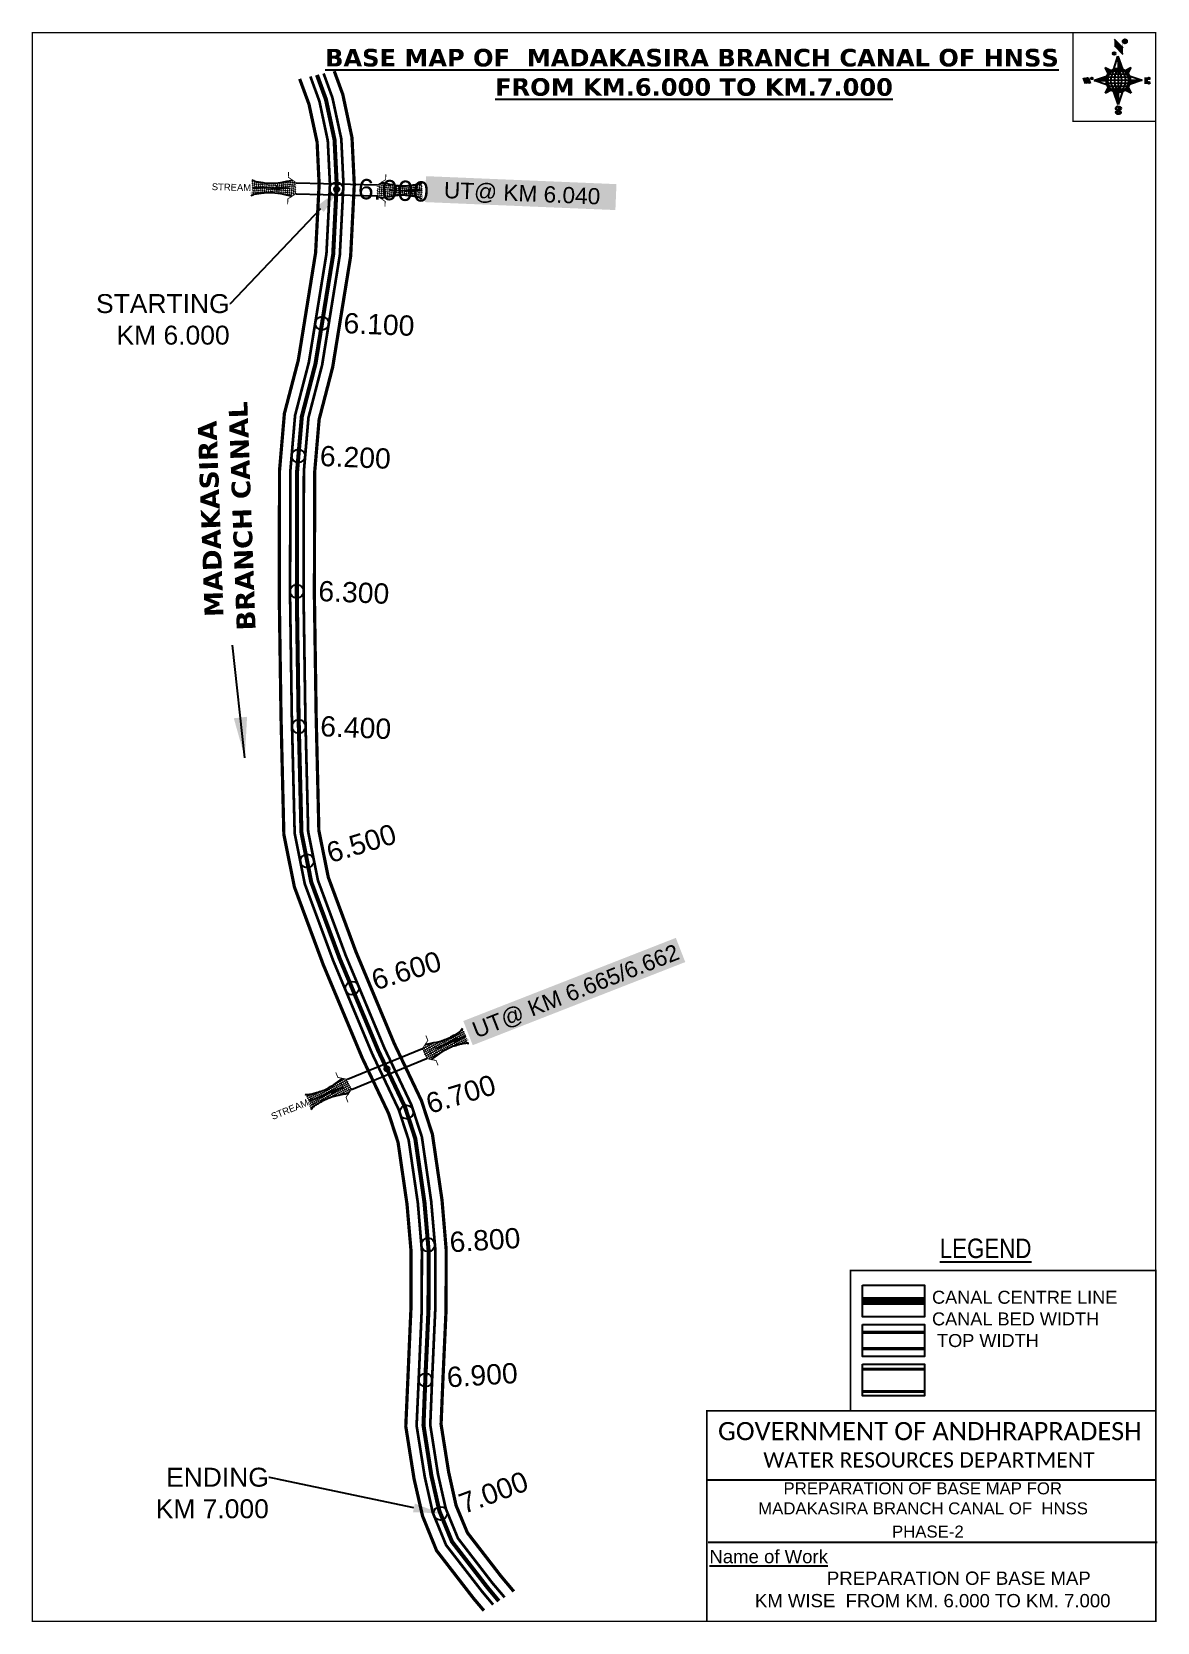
# Model space of a CAD drawing. Header units: inches. Extents: x 775911 to 776743, y 1570911 to 1572088.
import ezdxf
from ezdxf import colors
from ezdxf.entities.mleader import LeaderData, LeaderLine
from ezdxf.enums import TextEntityAlignment as Align
from ezdxf.math import Vec2, Vec3

# ---------------------------------------------------------------- set-up
doc = ezdxf.new("R2010")
doc.units = ezdxf.units.IN
doc.header["$MEASUREMENT"] = 0
doc.header["$PDMODE"] = 32
doc.header["$PDSIZE"] = 10
doc.linetypes.add('HIDDEN2', pattern=[0.1875, 0.125, -0.0625])
for name, color, linetype in [('AQUADUCT', 1, 'Continuous'), ('bord', 1, 'Continuous'), ('CANAL1', 242, 'Continuous'), ('CSMark', 72, 'Continuous'), ('DCBMS', 232, 'Continuous'), ('PAGE', 7, 'Continuous'), ('STRUCTURE', 5, 'Continuous'), ('TEXT', 6, 'Continuous')]:
    doc.layers.add(name, color=color, linetype=linetype)
doc.styles.add('ARIALN', font='ARIALN_1.TTF')
doc.styles.get("Standard").update_dxf_attribs({"font": 'ARIAL_1.TTF'})
doc.dimstyles.get("Standard").update_dxf_attribs({"dimtxt": 0.18, "dimasz": 0.18, "dimexe": 0.18, "dimexo": 0.0625, "dimgap": 0.09, "dimtad": 0, "dimtih": 1, "dimtoh": 1, "dimdec": 4, "dimzin": 0, "dimdsep": 46, "dimtxsty": 'Standard', "dimcen": 0.09, "dimadec": 0, "dimazin": 0, "dimtfac": 1, "dimtdec": 4, "dimtofl": 0, "dimtmove": 0, "dimatfit": 3, "dimfxl": 0, "dimtolj": 1, "dimtzin": 0, "dimarcsym": 0})
pattern_1 = [(267.297113149, (-8720374.938, 50637915.138), (10.5367255337, -0.497431438), [])]
pattern_2 = [(357.297113149, (-8720374.938, 50637915.138), (0.497431438, 10.5367255337), [])]

# ---------------------------------------------------------------- blocks, each defined once
blk = doc.blocks.new('*X11')
at = {"color": 0, "linetype": 'Continuous'}
for p, q in [((6321.6, 240.5), (6322.3, 241.2)), ((6321.6, 240.3), (6322.3, 241)), ((6321.6, 240.1), (6322.3, 240.8)), ((6321.6, 239.9), (6322.4, 240.7)), ((6321.6, 239.8), (6322.4, 240.6)), ((6321.6, 239.6), (6322.5, 240.5)), ((6321.6, 239.4), (6322.5, 240.3)), ((6321.6, 239.2), (6322.6, 240.2)), ((6321.7, 239.1), (6322.6, 240.1)), ((6321.8, 240.8), (6322.4, 241.4)), ((6321.8, 239), (6322.7, 240)), ((6321.8, 239), (6322.8, 239.9)), ((6321.9, 238.9), (6322.9, 239.8)), ((6322, 238.8), (6323, 239.7)), ((6322.1, 241.3), (6322.4, 241.6)), ((6322.1, 238.7), (6323.1, 239.6)), ((6322.2, 238.6), (6323.1, 239.6)), ((6322.3, 238.5), (6323.2, 239.5)), ((6322.4, 238.5), (6323.3, 239.4)), ((6322.5, 238.4), (6323.4, 239.3)), ((6322.7, 238.4), (6323.6, 239.3)), ((6322.8, 238.3), (6323.7, 239.2)), ((6322.9, 238.3), (6323.8, 239.1)), ((6323.1, 238.2), (6323.9, 239.1)), ((6323.2, 238.2), (6324, 239)), ((6323.3, 238.2), (6324.2, 239)), ((6323.5, 238.1), (6324.3, 238.9)), ((6323.7, 238.1), (6324.4, 238.9)), ((6323.8, 238.1), (6324.6, 238.8)), ((6324.1, 238.2), (6324.7, 238.8)), ((6324.3, 238.3), (6324.9, 238.8)), ((6324.6, 238.3), (6325.1, 238.8)), ((6324.8, 238.4), (6325.2, 238.8)), ((6325.1, 238.5), (6325.4, 238.8)), ((6325.4, 238.6), (6325.6, 238.8))]:
    blk.add_line(p, q, dxfattribs=at)
blk = doc.blocks.new('*X10')
at = {"color": 0, "linetype": 'Continuous'}
for p, q in [((6324.4, 240.3), (6324.5, 240.4)), ((6324.6, 240.3), (6324.8, 240.5)), ((6324.7, 240.2), (6325, 240.5)), ((6324.8, 240.2), (6325.2, 240.6)), ((6325, 240.1), (6325.5, 240.6)), ((6325.1, 240.1), (6325.6, 240.6)), ((6325.2, 240), (6325.8, 240.6)), ((6325.3, 240), (6326, 240.6)), ((6325.4, 239.9), (6326.1, 240.6)), ((6325.5, 239.8), (6326.2, 240.5)), ((6325.6, 239.8), (6326.3, 240.5)), ((6325.7, 239.7), (6326.5, 240.4)), ((6325.9, 239.6), (6326.6, 240.3)), ((6326, 239.5), (6326.7, 240.3)), ((6326, 239.4), (6326.8, 240.2)), ((6326.1, 239.3), (6327, 240.2)), ((6326.2, 239.3), (6327.1, 240.1)), ((6326.3, 239.2), (6327.1, 240)), ((6326.4, 239.1), (6327.2, 239.9)), ((6326.5, 239), (6327.3, 239.8)), ((6326.5, 238.9), (6327.4, 239.7)), ((6326.6, 238.8), (6327.5, 239.6)), ((6326.7, 238.7), (6327.5, 239.5)), ((6326.8, 238.6), (6327.6, 239.4)), ((6326.8, 238.5), (6327.7, 239.3)), ((6326.8, 236.5), (6327.4, 237)), ((6326.9, 238.3), (6327.8, 239.2)), ((6326.9, 238.2), (6327.9, 239.1)), ((6326.9, 236.8), (6327.6, 237.4)), ((6327, 238.1), (6327.8, 239)), ((6327, 237.9), (6327.8, 238.8)), ((6327, 237.8), (6327.8, 238.6)), ((6327, 237.6), (6327.8, 238.4)), ((6327, 237.4), (6327.8, 238.2)), ((6327, 237.3), (6327.8, 238)), ((6327, 237.1), (6327.8, 237.9))]:
    blk.add_line(p, q, dxfattribs=at)
blk = doc.blocks.new('H')
at = {"layer": 'bord', "extrusion": (0.000427885, 0.004792, 0.999988)}
h = blk.add_hatch(dxfattribs=at)
h.set_pattern_fill('LINE', color=8, scale=84.387686, angle=-2.7029, style=0)
h.set_pattern_definition(pattern_2)
h.paths.add_polyline_path([(-492, 786, -0.090992), (-448, 775), (-486, 912)])
h = blk.add_hatch(dxfattribs=at)
h.set_pattern_fill('LINE', color=8, scale=84.387686, angle=-92.7029, style=0)
h.set_pattern_definition(pattern_1)
h.paths.add_polyline_path([(-625, 665, -0.090992), (-615, 710), (-751, 671)])
h = blk.add_hatch(dxfattribs=at)
h.set_pattern_fill('LINE', color=8, scale=84.387686, angle=-2.7029, style=0)
h.set_pattern_definition(pattern_2)
h.paths.add_polyline_path([(-504, 533, -0.090992), (-549, 543), (-510, 406)])
h = blk.add_hatch(dxfattribs=at)
h.set_pattern_fill('LINE', color=8, scale=84.387686, angle=-92.7029, style=0)
h.set_pattern_definition(pattern_1)
h.paths.add_polyline_path([(-246, 647), (-372, 653, -0.090992), (-382, 609)])
for p, q in [((-519, 1020, -1217), (-435, 927, -1216)), ((-516, 1087, -1217), (-432, 994, -1217)), ((-538, 774, -1216), (-487, 906, -1216)), ((-487, 906, -1216), (-493, 780, -1216)), ((-487, 906, -1216), (-448, 769, -1216)), ((-865, 701, -1215), (-847, 638, -1215)), ((-847, 700, -1215), (-829, 637, -1215)), ((-829, 699, -1215), (-811, 636, -1215)), ((-829, 699, -1215), (-811, 698, -1215)), ((-811, 698, -1215), (-794, 635, -1215)), ((-752, 665, -1215), (-615, 704, -1215)), ((-627, 794, -1216), (-567, 760, -1216)), ((-627, 794, -1216), (-584, 747, -1215)), ((-599, 731, -1215), (-627, 794, -1216)), ((-421, 753, -1216), (-359, 781, -1216)), ((-359, 781, -1216), (-405, 739, -1216)), ((-359, 781, -1216), (-392, 721, -1215)), ((-379, 693, -1215), (-246, 641, -1215)), ((-213, 669, -1215), (-217, 601, -1215)), ((-752, 665, -1215), (-625, 659, -1215)), ((-619, 614, -1215), (-752, 665, -1215)), ((-639, 526, -1214), (-606, 585, -1215)), ((-639, 526, -1214), (-593, 568, -1215)), ((-577, 553, -1215), (-639, 526, -1214)), ((-511, 400, -1214), (-549, 537, -1214)), ((-460, 533, -1215), (-511, 400, -1214)), ((-505, 527, -1214), (-511, 400, -1214)), ((-371, 513, -1214), (-431, 546, -1215)), ((-371, 513, -1214), (-414, 560, -1215)), ((-399, 576, -1215), (-371, 513, -1214)), ((-246, 641, -1215), (-383, 603, -1215)), ((-373, 647, -1215), (-246, 641, -1215)), ((-197, 600, -1215), (-194, 668, -1215))]:
    blk.add_line(p, q, dxfattribs=at)
at = {"layer": 'bord', "color": 8, "linetype": 'ByBlock', "extrusion": (0.000427885, 0.004792, 0.999988)}
for p, q in [((-375, 679, -1215), (-620, 691, -1215)), ((-386, 711, -1215), (-605, 722, -1215)), ((-411, 744, -1216), (-578, 752, -1216)), ((-493, 780, -1216), (-505, 527, -1214)), ((-373, 647, -1215), (-625, 659, -1215)), ((-378, 616, -1215), (-623, 628, -1215)), ((-392, 585, -1215), (-611, 595, -1215)), ((-420, 555, -1215), (-587, 562, -1215))]:
    blk.add_line(p, q, dxfattribs=at)
at = {"layer": 'bord', "extrusion": (0.000427885, 0.004792, 0.999988), "elevation": -1212}
for points, const_width in [([(-522, 960), (-516, 1093)], 1.61), ([(-434, 933), (-428, 1066)], 1.61), ([(-870, 707), (-846, 706)], 0.642), ([(-829, 643), (-821, 678)], 0.642), ([(-793, 641), (-782, 694)], 0.642), ([(-223, 676), (-174, 673)], 0.706), ([(-829, 643), (-855, 644)], 0.642), ([(-811, 642), (-784, 641)], 0.642), ([(-177, 605), (-226, 607)], 0.706), ([(-195, 645), (-185, 644)], 0.706)]:
    blk.add_lwpolyline(points, dxfattribs=dict(at, const_width=const_width))
for points, const_width in [([(-414, 1073, 1), (-398, 1058, 1)], 22.3), ([(-530, 950, 1), (-520, 939, 1)], 14.8), ([(-776, 697, 1), (-769, 690, 1)], 8.9), ([(-180, 618, 1), (-173, 611, 1)], 9.79), ([(-178, 667, 1), (-171, 660, 1)], 9.79), ([(-490, 362, 1), (-498, 369, 1)], 11.1), ([(-525, 322, 1), (-533, 329, 1)], 11.1)]:
    blk.add_lwpolyline(points, format="xyb", close=True, dxfattribs=dict(at, const_width=const_width))
for points in [[(-537, 317), (-531, 310), (-520, 307), (-505, 307), (-494, 310), (-486, 318), (-487, 326), (-491, 333), (-494, 336), (-503, 341), (-522, 347), (-530, 352), (-534, 355), (-537, 363), (-537, 373), (-530, 381), (-520, 384), (-504, 384), (-493, 380), (-487, 373)], [(-522, 348), (-526, 354), (-528, 361), (-528, 371), (-526, 375), (-521, 381), (-515, 384)], [(-505, 307), (-499, 312), (-497, 319), (-497, 327), (-501, 335), (-509, 343)]]:
    blk.add_lwpolyline(points, dxfattribs=at)
at = {"layer": 'bord', "extrusion": (0.000427885, 0.004792, 0.999988)}
for centre, radius in [((-406, 1065, -1212), 22.3), ((-525, 944, -1212), 14.8), ((-773, 694, -1212), 8.9), ((-498, 659, -1212), 127), ((-177, 615, -1212), 9.79), ((-174, 663, -1212), 9.79), ((-494, 365, -1212), 11.1), ((-529, 325, -1212), 11.1)]:
    blk.add_circle(centre, radius, dxfattribs=at)
at = {"layer": 'bord', "color": 8, "linetype": 'ByBlock', "extrusion": (0.000427885, 0.004792, 0.999988)}
for centre, radius, start, end in [((-482, 658, -1212), 128, 94.9254, 259.6691), ((-437, 656, -1212), 141, 113.2864, 241.308), ((-316, 651, -1212), 222, 142.5892, 212.0053), ((-560, 662, -1212), 141, 293.2864, 61.308), ((-681, 668, -1212), 222, 322.5892, 32.0053), ((-515, 660, -1212), 128, 274.9254, 79.6691)]:
    blk.add_arc(centre, radius, start, end, dxfattribs=at)
at = {"layer": 'bord', "extrusion": (0.000427885, 0.004792, 0.999988)}
for points in [[(-516, 1093, -1212), (-431, 1000, -1212), (-519, 1026, -1212), (-434, 933, -1212)], [(-864, 707, -1212), (-846, 706, -1212), (-846, 644, -1212), (-829, 643, -1212)], [(-829, 705, -1212), (-811, 704, -1212), (-811, 642, -1212), (-793, 641, -1212)], [(-193, 674, -1212), (-197, 606, -1212), (-213, 675, -1212), (-216, 607, -1212)]]:
    blk.add_solid(points, dxfattribs=at)
at = {"layer": 'bord', "extrusion": (0.000427885, 0.004792, 0.999988), "xscale": 7.977342409717546, "yscale": 7.977342408231451, "zscale": 7.977342408476333, "rotation": 138.0840426661453}
for name, p in [('*X10', (38301, -31929, -1212)), ('*X11', (38314, -31951, -1212))]:
    blk.add_blockref(name, p, dxfattribs=at)
blk = doc.blocks.new('UT')
at = {"layer": 'STRUCTURE'}
h = blk.add_hatch(dxfattribs=at)
h.set_pattern_fill('DASH', color=150, scale=8, angle=-39.6278, style=0)
h.set_pattern_definition([(320.372247933, (-4370.464, -6260.8811), (1.40800153113, 0.132407282), [1, -1])])
h.paths.add_polyline_path([(765163, 1700681.9), (765165.6, 1700680.6), (765167.2, 1700680.3), (765169.1, 1700680), (765172.4, 1700679.6), (765176.4, 1700679.3), (765179.5, 1700679.5), (765183.1, 1700679.9), (765187.7, 1700680.9), (765188.9, 1700681.2), (765193.1, 1700682.2), (765196.1, 1700680.2), (765196.1, 1700672.2), (765193.1, 1700670.2), (765190.5, 1700670.8), (765188.1, 1700671.3), (765185.5, 1700671.8), (765183.6, 1700672.1), (765181, 1700672.5), (765180.3, 1700672.5), (765178.5, 1700672.6), (765176.7, 1700672.6), (765174.6, 1700672.5), (765172.5, 1700672.3), (765170.4, 1700672), (765168.5, 1700671.7), (765166.1, 1700671.2), (765165, 1700670.8), (765163, 1700669.7)])
h.paths.add_polyline_path([(765259.1, 1700682.2), (765256.1, 1700680.2), (765256.1, 1700672.2), (765259.1, 1700670.2), (765261.9, 1700671), (765264.4, 1700671.6), (765266.4, 1700672), (765269.1, 1700672.5), (765272.7, 1700673), (765276.1, 1700673.1), (765278.6, 1700672.9), (765281.2, 1700672.7), (765283.9, 1700672.3), (765286.4, 1700671.9), (765288, 1700671.3), (765289.2, 1700670.6), (765289.1, 1700682.7), (765287.6, 1700681.8), (765285.7, 1700681.2), (765283, 1700680.7), (765281.2, 1700680.4), (765276.7, 1700679.9), (765272.7, 1700679.9), (765268.7, 1700680.3), (765264.8, 1700681), (765261.2, 1700681.7)])
at = {"layer": 'STRUCTURE', "color": 150, "const_width": 0.628}
for points in [[(765190.1, 1700688.2), (765190.1, 1700684.2), (765196.1, 1700680.2), (765256.1, 1700680.2), (765262.1, 1700684.2), (765262.1, 1700688.2)], [(765190.1, 1700664.2), (765190.1, 1700668.2), (765196.1, 1700672.2), (765256.1, 1700672.2), (765262.1, 1700668.2), (765262.1, 1700664.2)]]:
    blk.add_lwpolyline(points, dxfattribs=at)
at = {"layer": 'STRUCTURE', "color": 150}
for points in [[(765196.1, 1700680.2), (765256.1, 1700680.2)], [(765196.1, 1700672.2), (765256.1, 1700672.2)], [(765196.1, 1700672.2), (765256.1, 1700672.2)]]:
    blk.add_lwpolyline(points, dxfattribs=at)
at = {"layer": 'STRUCTURE', "color": 0}
blk.add_circle((765226.1, 1700676.2), 1.89, dxfattribs=at)
at = {"layer": 'STRUCTURE', "color": 150}
for points in [[(765163, 1700681.9), (765164.4, 1700681.1), (765167.9, 1700680.2), (765171.2, 1700679.8), (765176.1, 1700679.4), (765184.7, 1700680.3), (765193.1, 1700682.2)], [(765289.1, 1700682.7), (765287.8, 1700681.9), (765284.3, 1700680.9), (765280.9, 1700680.4), (765276.1, 1700679.8), (765267.4, 1700680.5), (765259.1, 1700682.2)], [(765163, 1700669.7), (765164.3, 1700670.6), (765167.8, 1700671.6), (765171.2, 1700672.1), (765176, 1700672.6), (765184.7, 1700672), (765193.1, 1700670.2)], [(765289.2, 1700670.6), (765287.8, 1700671.4), (765284.2, 1700672.3), (765280.9, 1700672.7), (765276.1, 1700673.1), (765267.4, 1700672.2), (765259.1, 1700670.2)]]:
    blk.add_spline(points, degree=3, dxfattribs=at)
at = {"layer": 'STRUCTURE', "color": 0}
blk.add_text('STREAM', height=5, dxfattribs=at).set_placement((765148.2, 1700675.8), align=Align.MIDDLE_CENTER)
for points in [[(765190.9, 1700676), (765164.2, 1700675.8)], [(765289.3, 1700676.7), (765265.4, 1700676.4)]]:
    blk.add_leader(points, dimstyle='Standard', override={"dimasz": 10, "dimgap": 0.09, "dimtad": 0}, dxfattribs=at)

msp = doc.modelspace()

# ---------------------------------------------------------------- linework, layer by layer
at = {"layer": 'CANAL1', "color": 1, "linetype": 'HIDDEN2', "ltscale": 100, "const_width": 3}
for points in [[(776121.6, 1572055.7), (776128.2, 1572037.7), (776134.6, 1572007.7), (776136.2, 1571974.8), (776133.6, 1571922.9), (776120.5, 1571842.1), (776110.4, 1571803.1), (776106.9, 1571762.6), (776106.7, 1571669.9), (776108, 1571581.2), (776110.1, 1571495.4), (776117.4, 1571458.6), (776138.3, 1571402.4), (776167, 1571333.9), (776173.3, 1571320.5)], [(776121.6, 1572055.7), (776128.2, 1572037.7), (776134.6, 1572007.7), (776136.2, 1571974.8), (776133.6, 1571922.9), (776120.5, 1571842.1), (776110.4, 1571803.1), (776106.9, 1571762.6), (776106.7, 1571669.9), (776108, 1571581.2), (776110.1, 1571495.4), (776117.4, 1571458.6), (776138.3, 1571402.4), (776167, 1571333.9), (776186.8, 1571292.1), (776194.3, 1571269.1), (776201.1, 1571222), (776204.2, 1571186.1), (776204.1, 1571142.5), (776201.8, 1571091.8), (776200.4, 1571056.9), (776206.2, 1571019.9), (776212.1, 1570993.7), (776221.5, 1570970.8), (776247.6, 1570937.1), (776256.1, 1570926.9)]]:
    msp.add_lwpolyline(points, dxfattribs=at)
at = {"layer": 'CANAL1', "color": 5, "const_width": 2}
for points in [[(776126.5, 1572056.8), (776133, 1572039), (776139.6, 1572008.4), (776141.2, 1571974.8), (776138.5, 1571922.4), (776125.4, 1571841.1), (776115.3, 1571802.2), (776111.9, 1571762.4), (776111.7, 1571670), (776113, 1571581.3), (776115.1, 1571495.9), (776122.3, 1571460), (776142.9, 1571404.3), (776171.5, 1571335.9), (776191.4, 1571294), (776199.2, 1571270.2), (776206.1, 1571222.6), (776209.2, 1571186.4), (776209.1, 1571142.4), (776206.8, 1571091.6), (776205.4, 1571057.2), (776211.1, 1571020.8), (776216.9, 1570995.2), (776225.9, 1570973.3), (776251.4, 1570940.2), (776260.4, 1570929.6)], [(776116.7, 1572054.6), (776123.4, 1572036.3), (776129.6, 1572007.1), (776131.2, 1571974.8), (776128.6, 1571923.4), (776115.6, 1571843.2), (776105.4, 1571803.9), (776101.9, 1571762.8), (776101.7, 1571669.9), (776103, 1571581.1), (776105.1, 1571494.8), (776112.6, 1571457.3), (776133.6, 1571400.6), (776162.4, 1571331.8), (776182.1, 1571290.3), (776189.4, 1571268), (776196.2, 1571221.5), (776199.2, 1571185.9), (776199.1, 1571142.6), (776196.9, 1571092.1), (776195.3, 1571056.6), (776201.3, 1571018.9), (776207.3, 1570992.2), (776217.1, 1570968.3), (776243.7, 1570934), (776251.9, 1570924.2)]]:
    msp.add_lwpolyline(points, dxfattribs=at)
at = {"layer": 'CANAL1', "color": 200, "const_width": 2.4}
for points in [[(776134.4, 1572058.5), (776140.7, 1572041.3), (776147.5, 1572009.4), (776149.2, 1571974.7), (776146.5, 1571921.5), (776133.2, 1571839.5), (776123.2, 1571800.9), (776119.9, 1571762), (776119.7, 1571670), (776121, 1571581.5), (776123, 1571496.8), (776130, 1571462.2), (776150.4, 1571407.2), (776178.8, 1571339.2), (776198.9, 1571297), (776207, 1571272.1), (776214.1, 1571223.5), (776217.2, 1571186.7), (776217.1, 1571142.2), (776214.8, 1571091.3), (776213.4, 1571057.6), (776219, 1571022.3), (776224.5, 1570997.6), (776232.9, 1570977.4), (776257.7, 1570945.3), (776267.2, 1570934)], [(776108.8, 1572052.8), (776115.7, 1572034), (776121.7, 1572006), (776123.2, 1571974.8), (776120.6, 1571924.3), (776107.8, 1571844.8), (776097.5, 1571805.3), (776093.9, 1571763.1), (776093.7, 1571669.9), (776095, 1571581), (776097.1, 1571493.9), (776104.9, 1571455.1), (776126.2, 1571397.7), (776155.1, 1571328.6), (776174.7, 1571287.3), (776181.6, 1571266.1), (776188.2, 1571220.5), (776191.2, 1571185.6), (776191.1, 1571142.8), (776188.9, 1571092.4), (776187.3, 1571056.1), (776193.4, 1571017.4), (776199.7, 1570989.8), (776210.1, 1570964.2), (776237.4, 1570928.9), (776245.1, 1570919.8)]]:
    msp.add_lwpolyline(points, dxfattribs=at)
at = {"layer": 'CANAL1', "color": 1, "linetype": 'HIDDEN2', "ltscale": 100, "const_width": 6, "elevation": -0.4}
msp.add_lwpolyline([(776571.1, 1571148.9), (776525.1, 1571148.9)], dxfattribs=at)
at = {"layer": 'CANAL1', "color": 5, "const_width": 2.4, "elevation": -0.4}
for points in [[(776571.1, 1571125.6), (776525.1, 1571125.6)], [(776571.1, 1571113.6), (776525.1, 1571113.6)]]:
    msp.add_lwpolyline(points, dxfattribs=at)
at = {"layer": 'CANAL1', "color": 200, "const_width": 2.4, "elevation": -0.4}
for points in [[(776571.1, 1571098.4), (776525.1, 1571098.4)], [(776571.1, 1571081.9), (776525.1, 1571081.9)]]:
    msp.add_lwpolyline(points, dxfattribs=at)
at = {"layer": 'CSMark', "color": 3}
for p in [(776136, 1571971.3), (776125.3, 1571872), (776107.8, 1571773.8), (776106.7, 1571673.8), (776108.1, 1571573.8), (776114.3, 1571474.3), (776147.6, 1571380.2), (776187.9, 1571288.7), (776203.8, 1571190.4), (776201.8, 1571090.4), (776212.9, 1570991.7)]:
    msp.add_point(p, dxfattribs=at)
at = {"layer": 'PAGE', "const_width": 1}
msp.add_lwpolyline([(776742.1, 1570911.9), (776742.1, 1572087.1), (775911.1, 1572087.1), (775911.1, 1570911.9), (776742.1, 1570911.9)], dxfattribs=at)
at = {"layer": 'PAGE'}
for points, const_width in [([(776742.1, 1572087.1), (776681, 1572087.1), (776681, 1572021.4), (776742.1, 1572021.4)], 1), ([(776516.3, 1571171.3), (776742.1, 1571171.3), (776742.1, 1571067.5), (776516.3, 1571067.5)], 1.2), ([(776410, 1571067.5), (776742.1, 1571067.5), (776742.1, 1570911.9), (776410, 1570911.9)], 1.2)]:
    msp.add_lwpolyline(points, close=True, dxfattribs=dict(at, const_width=const_width))
at = {"layer": 'PAGE', "elevation": -0.4}
for points in [[(776525.1, 1571160.6), (776571.1, 1571160.6), (776571.1, 1571137.1), (776525.1, 1571137.1)], [(776525.1, 1571131.4), (776571.1, 1571131.4), (776571.1, 1571107.8), (776525.1, 1571107.8)], [(776525.1, 1571102.1), (776571.1, 1571102.1), (776571.1, 1571078.6), (776525.1, 1571078.6)]]:
    msp.add_lwpolyline(points, close=True, dxfattribs=at)
at = {"layer": 'PAGE'}
for points in [[(776410, 1571016.5), (776742.1, 1571016.5)], [(776411, 1570970.5), (776743.2, 1570970.5)]]:
    msp.add_lwpolyline(points, dxfattribs=at)

# ---------------------------------------------------------------- block references
at = {"layer": 'AQUADUCT', "color": 1, "xscale": 0.0703495379661093, "yscale": 0.07034953800030053, "zscale": 0.07034953795990817, "rotation": 3.078330607406165}
msp.add_blockref('H', (776751.8, 1572007.7, 85.4), dxfattribs=at)
at = {"layer": 'STRUCTURE', "color": 0}
for p, rotation in [((-32010.1, -108734.1), 358.5455554129767), ((713154.1, -292519.4), 22.28903478848855)]:
    msp.add_blockref('UT', p, dxfattribs=dict(at, rotation=rotation))

# ---------------------------------------------------------------- texts
at = {"layer": 'CANAL1', "insert": (776039.6, 1571625.1), "char_height": 14, "width": 205.129, "attachment_point": 1, "rotation": 92.0834}
msp.add_mtext('\\pi29.504;{\\fVerdana|b1|i0|c0|p34;MADAKASIRA \\P\\pi18.635;BRANCH CANAL}', dxfattribs=at)
at = {"layer": 'CSMark', "color": 1}
for s, rotation, p in [('6.000', 357.6087, (776152, 1571971.5)), ('6.100', 357.6087, (776141.3, 1571872.3)), ('6.200', 357.6087, (776123.8, 1571774)), ('6.300', 357.6087, (776122.7, 1571674.1)), ('6.400', 357.6087, (776124.1, 1571574.1)), ('6.500', 16.9106, (776129.3, 1571479.8)), ('6.600', 16.9106, (776162.6, 1571385.7)), ('6.700', 16.9106, (776202.9, 1571294.3)), ('6.800', 3.6408, (776219.7, 1571192.3)), ('6.900', 3.6408, (776217.7, 1571092.4)), ('7.000', 20.3695, (776227.6, 1570998.2))]:
    msp.add_text(s, height=15, rotation=rotation, dxfattribs=at).set_placement(p, align=Align.MIDDLE_LEFT)
at = {"layer": 'PAGE', "extrusion": (0.000201441, 0.004807, 0.999988), "style": 'ARIALN'}
msp.add_text('%%ULEGEND', height=14.4, rotation=359.9999, dxfattribs=at).set_placement((776616.2, 1571168.9, 7708.9), align=Align.MIDDLE)
at = {"layer": 'PAGE', "extrusion": (0.000201441, 0.004807, 0.999988)}
for s, height, p in [('PHASE-2', 8.88, (776573.5, 1570959.4, 7707.8)), ('PREPARATION OF BASE MAP', 9.822, (776596.4, 1570924.9, 7706.7)), ('KM WISE  FROM KM. 6.000 TO KM. 7.000', 9.822, (776577.1, 1570908.3, 7706.7))]:
    msp.add_text(s, height=height, rotation=359.9999, dxfattribs=at).set_placement(p, align=Align.MIDDLE_CENTER)
msp.add_text('%%UName of Work', height=9.822, rotation=359.9999, dxfattribs=at).set_placement((776411.9, 1570936, 7706.6))
at = {"layer": 'PAGE', "extrusion": (0.000201441, 0.004807, 0.999988), "attachment_point": 1, "text_direction": (1, -1e-06, -0.000201)}
for s, insert, char_height, width in [('CANAL CENTRE LINE CANAL BED WIDTH {\\H2.3732x; }\\P TOP WIDTH{\\H1.9155x; }', (776576.6, 1571156.4, -0.4), 9.6, 168.926), ('\\pi3.5885;{\\fCalibri|b0|i0|c0|p34;\\H1.3333x;GOVERNMENT OF ANDHRAPRADESH\\P\\pi37.073;\\H0.83998x;WATER RESOURCES DEPARTMENT}', (776414.7, 1571059.3, -1.3), 10.059, 321.276), ('\\pi151.83;PREPARATION OF BASE MAP FOR \\P\\pi133.1;MADAKASIRA BRANCH CANAL OF  HNSS ', (776314.9, 1571014.7), 8.878, 508.592)]:
    msp.add_mtext(s, dxfattribs=dict(at, insert=insert, char_height=char_height, width=width))
at = {"layer": 'STRUCTURE', "color": 5, "char_height": 12, "attachment_point": 1, "bg_fill": 1, "box_fill_scale": 1.3, "bg_fill_color": 7, "bg_fill_true_color": 16777215, "bg_fill_transparency": 4390977}
for s, insert, width, rotation in [('\\pi10.083;UT@ KM 6.040', (776205.7, 1571977.1), 133.823, 357.6085), ('\\pi0.71894;UT@ KM 6.665/6.662', (776234.5, 1571353.9), 161.621, 21.352)]:
    msp.add_mtext(s, dxfattribs=dict(at, insert=insert, width=width, rotation=rotation))
at = {"layer": 'TEXT', "color": 1, "insert": (776122.4, 1572075), "char_height": 13, "width": 551.861, "attachment_point": 1}
msp.add_mtext('\\pi5.2048;{\\fVerdana|b1|i0|c0|p34;\\LBASE MAP OF  MADAKASIRA BRANCH CANAL OF HNSS\\P\\pi131.01;FROM KM.6.000 TO KM.7.000}', dxfattribs=at)

# ---------------------------------------------------------------- leaders
at = {"layer": 'CANAL1'}
msp.add_leader([(776068.3, 1571550.6), (776059, 1571633.9)], dimstyle='Standard', override={"dimasz": 30, "dimgap": 0.09, "dimtad": 0}, dxfattribs=at)

# ---------------------------------------------------------------- next in the draw order: leaders
at = {"layer": 'DCBMS', "color": 5}
ml = msp.add_multileader_mtext('Standard', dxfattribs=at)
ml.set_content('STARTING \\PKM 6.000', color=5)
ml.set_leader_properties()
ml.build(insert=Vec2(0, 0))
ml.multileader.update_dxf_attribs({"dogleg_length": 0.36, "arrow_head_size": 20})
ctx = ml.context
ctx.base_point, ctx.char_height, ctx.arrow_head_size, ctx.landing_gap_size, ctx.plane_origin = Vec3(775960.1, 1571886.5), 14, 20, 0.09, Vec3(776097.5, 1572098.8)
ctx.text_align_type = 2
notes = []
notes.append((ctx, [(0, (1, 1, 0), (776057.4, 1571886.5), (-1, 0), 0.36, [(0, [(776138.1, 1571971.1)], 0, [])])]))
ctx.mtext.insert, ctx.mtext.width, ctx.mtext.alignment, ctx.mtext.flow_direction = Vec3(776057, 1571893.6), 109.049, 3, 5
ctx.mtext.has_bg_fill, ctx.mtext.bg_color, ctx.mtext.bg_scale_factor, ctx.mtext.bg_transparency, ctx.mtext.use_window_bg_color = 1, -1027028792, 1.5, 0, 1
ml = msp.add_multileader_mtext('Standard', dxfattribs=at)
ml.set_content('ENDING \\PKM 7.000', color=5)
ml.set_leader_properties()
ml.build(insert=Vec2(0, 0))
ml.multileader.update_dxf_attribs({"dogleg_length": 0.36, "arrow_head_size": 20})
ctx = ml.context
ctx.base_point, ctx.char_height, ctx.arrow_head_size, ctx.landing_gap_size, ctx.plane_origin = Vec3(776004.5, 1571018.4), 14, 20, 0.09, Vec3(776126.5, 1571230.8)
ctx.text_align_type = 2
notes.append((ctx, [(0, (1, 1, 0), (776086.4, 1571018.4), (-1, 0), 0.36, [(0, [(776212.9, 1570991.7)], 0, [])])]))
ctx.mtext.insert, ctx.mtext.width, ctx.mtext.alignment, ctx.mtext.flow_direction = Vec3(776086, 1571025.5), 109.049, 3, 5
ctx.mtext.has_bg_fill, ctx.mtext.bg_color, ctx.mtext.bg_scale_factor, ctx.mtext.bg_transparency, ctx.mtext.use_window_bg_color = 1, -1027028792, 1.5, 0, 1
for ctx, leaders in notes:
    for number, flags, end, landing, length, lines in leaders:
        leader = LeaderData()
        leader.index, (leader.has_last_leader_line, leader.has_dogleg_vector, leader.attachment_direction) = number, flags
        leader.last_leader_point, leader.dogleg_vector, leader.dogleg_length = Vec3(end), Vec3(landing), length
        for number, points, colour, breaks in lines:
            line = LeaderLine()
            line.index, line.vertices, line.color, line.breaks = number, Vec3.list(points), colors.encode_raw_color(colour), breaks
            leader.lines.append(line)
        ctx.leaders.append(leader)

doc.saveas('drawing.dxf')
